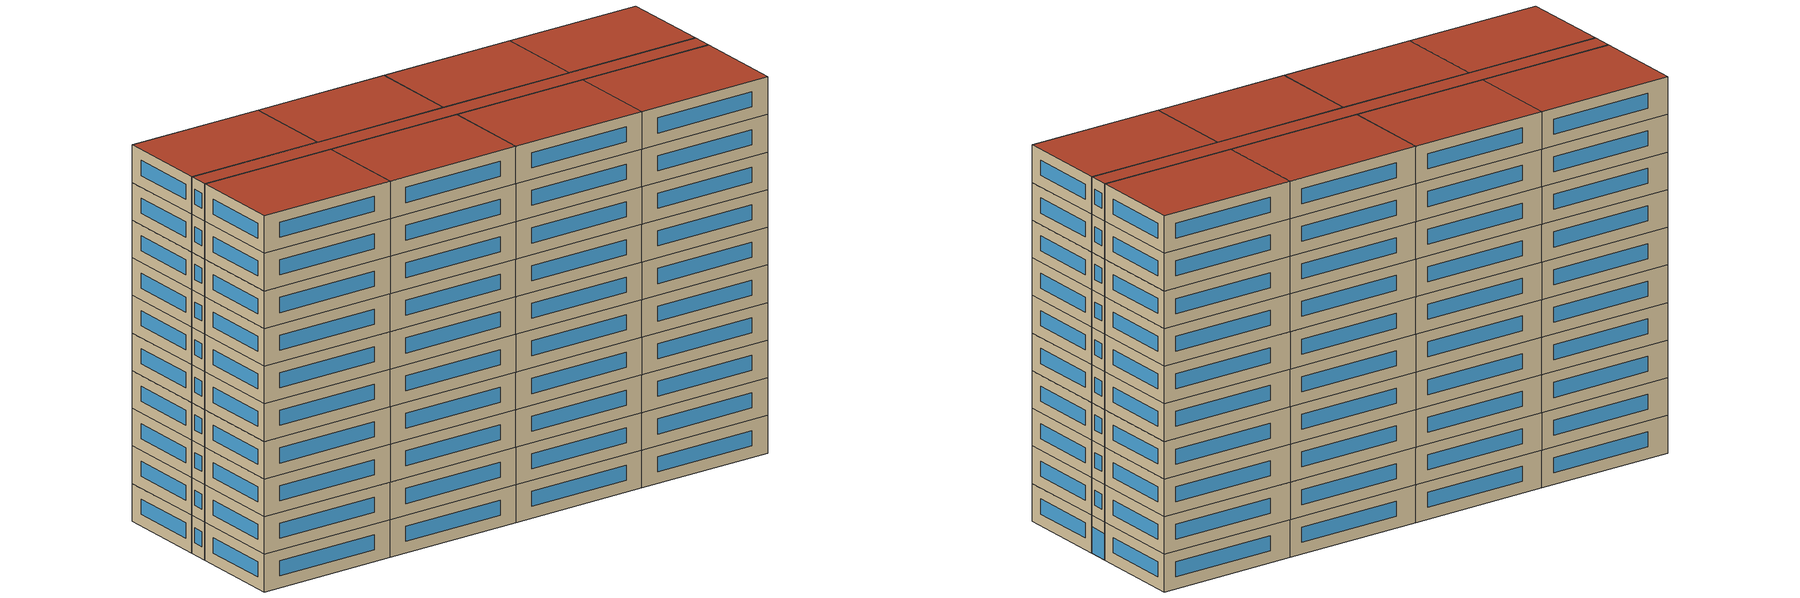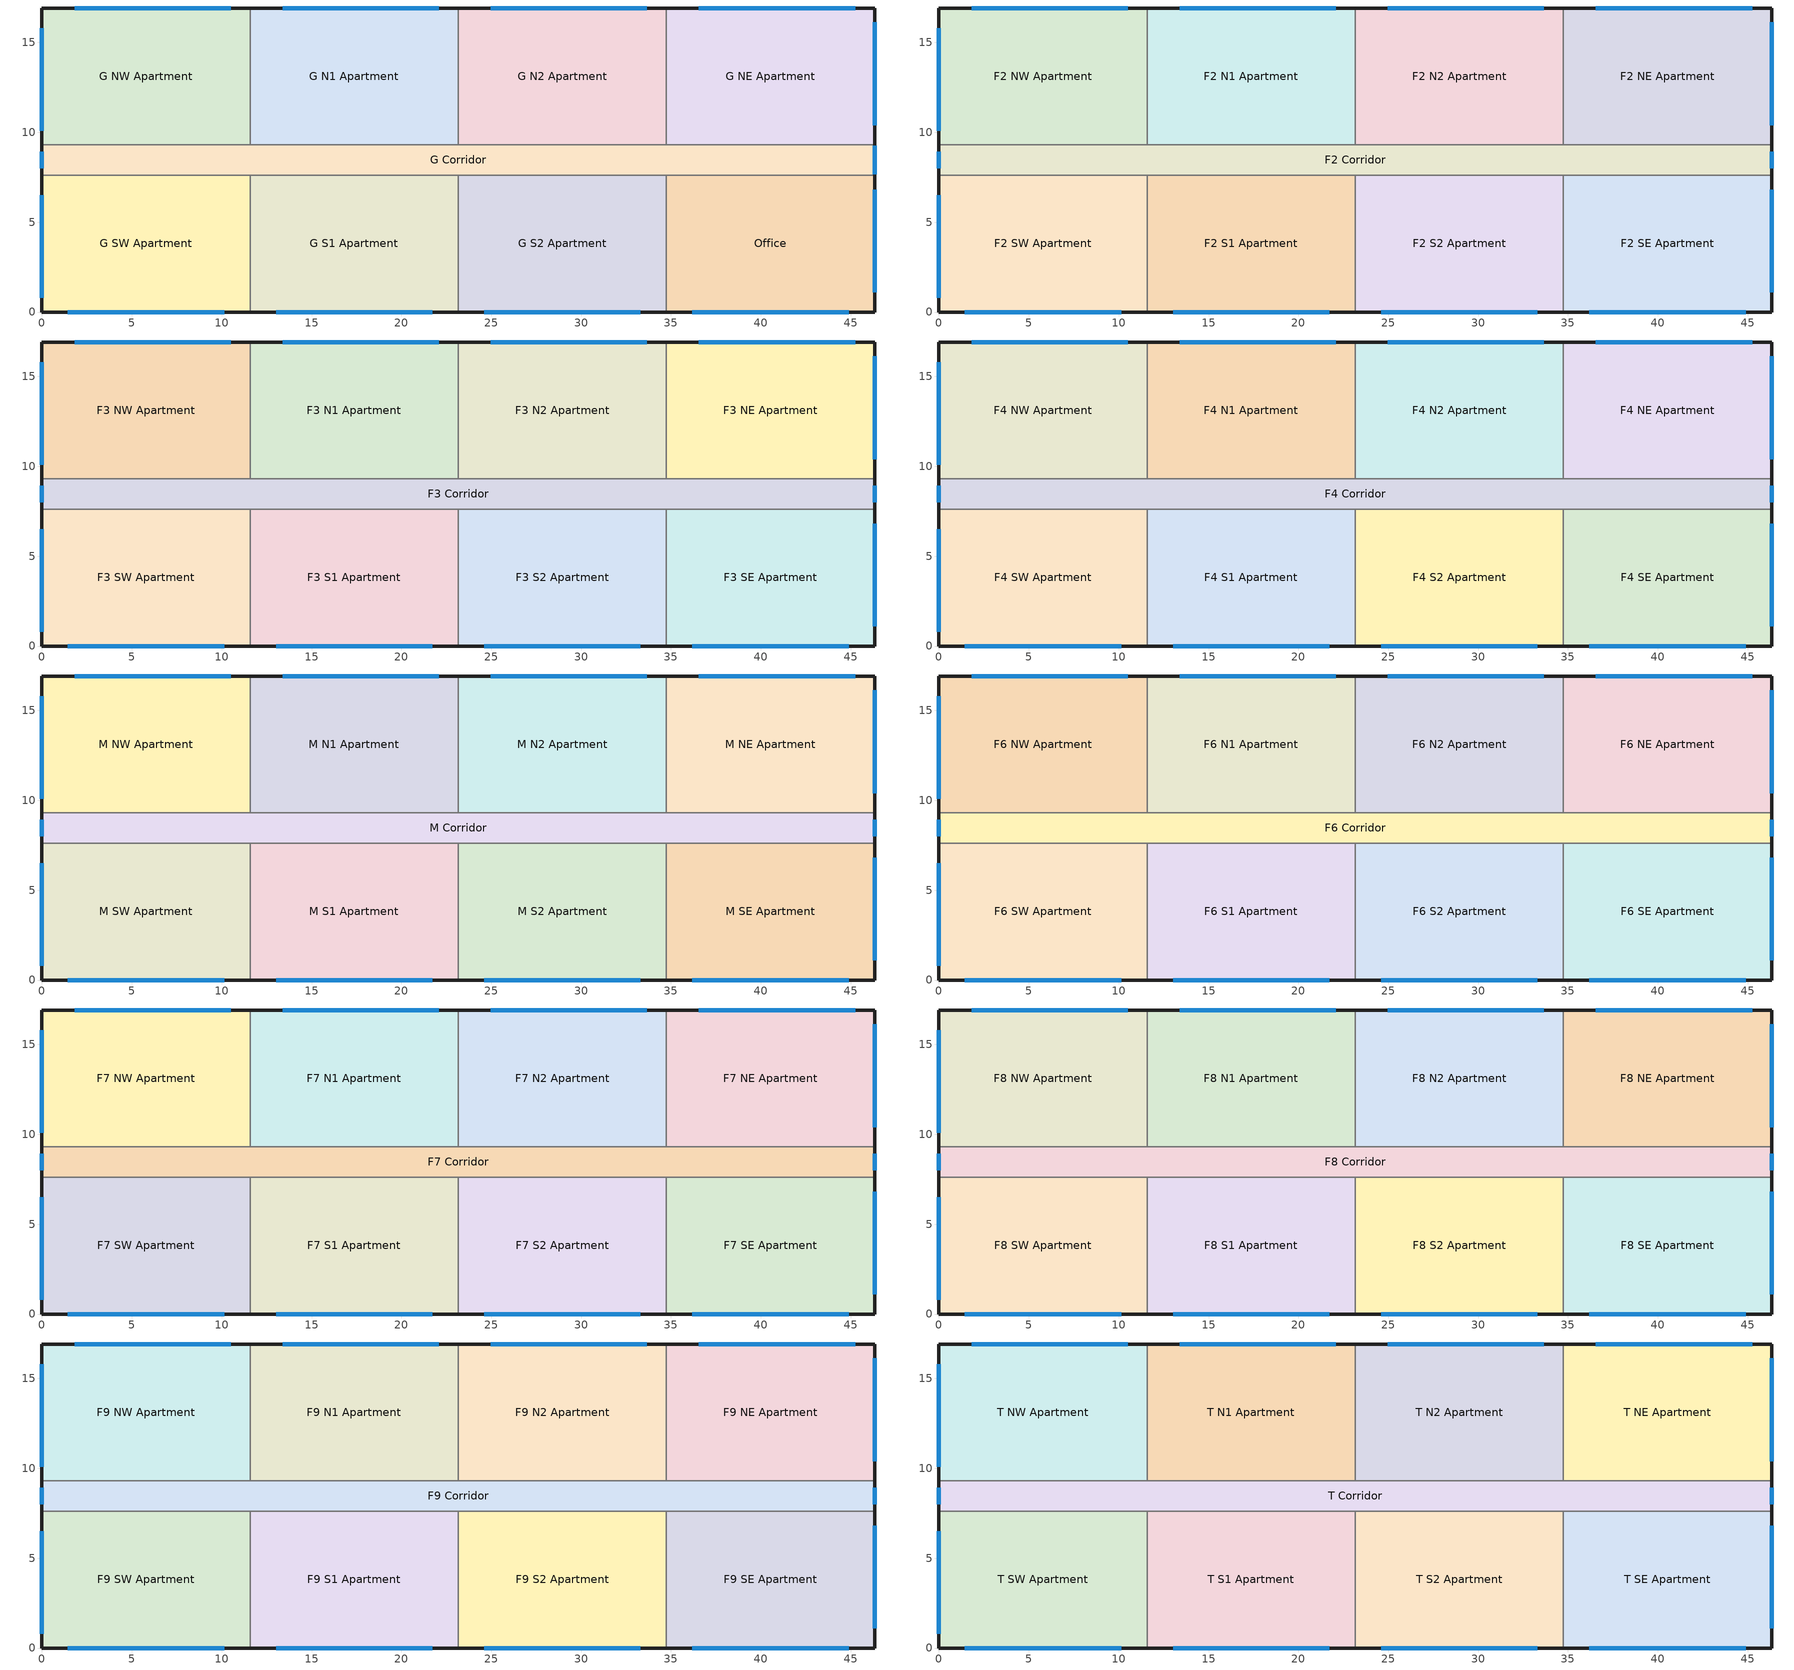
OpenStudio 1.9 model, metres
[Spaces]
G S1 Apartment
 floor ground: 23.16,7.62 23.16,0 11.58,0 11.58,7.62 z0
 wall outside: 11.58,0 23.16,0 z0:3.05
 wall to G S2 Apartment: 23.16,0 23.16,7.62 z0:3.05
 wall to G Corridor: 23.16,7.62 11.58,7.62 z0:3.05
 wall to G SW Apartment: 11.58,7.62 11.58,0 z0:3.05
 window: 13.03,0 21.72,0 z0.95:2.17
Office
 floor ground: 46.33,7.62 46.33,0 34.75,0 34.75,7.62 z0
 wall outside: 34.75,0 46.33,0 46.33,7.62 z0:3.05
 wall to G S2 Apartment: 34.75,7.62 34.75,0 z0:3.05
 wall to G Corridor: 46.33,7.62 34.75,7.62 z0:3.05
 window: 36.19,0 44.88,0 / 46.33,1.1 46.33,6.81 z0.95:2.17
G S2 Apartment
 floor ground: 34.75,7.62 34.75,0 23.16,0 23.16,7.62 z0
 wall outside: 23.16,0 34.75,0 z0:3.05
 wall to G Corridor: 34.75,7.62 23.16,7.62 z0:3.05
 window: 24.61,0 33.3,0 z0.95:2.17
G Corridor
 floor ground: 46.33,9.3 46.33,7.62 0,7.62 0,9.3 z0
 wall outside: 46.33,7.62 46.33,9.3 / 0,9.3 0,7.62 z0:3.05
 wall to G NW Apartment: 11.58,9.3 0,9.3 z0:3.05
 wall to G NE Apartment: 46.33,9.3 34.75,9.3 z0:3.05
 wall to G N1 Apartment: 23.16,9.3 11.58,9.3 z0:3.05
 wall to G SW Apartment: 0,7.62 11.58,7.62 z0:3.05
 wall to G N2 Apartment: 34.75,9.3 23.16,9.3 z0:3.05
 window: 46.33,7.67 46.33,9.25 z0:2.13; 0,8.91 0,8 z0.95:2.17
G NW Apartment
 floor ground: 11.58,16.92 11.58,9.3 0,9.3 0,16.92 z0
 wall outside: 11.58,16.92 0,16.92 0,9.3 z0:3.05
 wall to G N1 Apartment: 11.58,9.3 11.58,16.92 z0:3.05
 window: 0,15.8 0,10.08 / 10.5,16.92 1.81,16.92 z0.95:2.17
G N1 Apartment
 floor ground: 23.16,16.92 23.16,9.3 11.58,9.3 11.58,16.92 z0
 wall outside: 23.16,16.92 11.58,16.92 z0:3.05
 wall to G N2 Apartment: 23.16,9.3 23.16,16.92 z0:3.05
 window: 22.08,16.92 13.4,16.92 z0.95:2.17
G N2 Apartment
 floor ground: 34.75,16.92 34.75,9.3 23.16,9.3 23.16,16.92 z0
 wall outside: 34.75,16.92 23.16,16.92 z0:3.05
 wall to G NE Apartment: 34.75,9.3 34.75,16.92 z0:3.05
 window: 33.66,16.92 24.98,16.92 z0.95:2.17
G NE Apartment
 floor ground: 46.33,16.92 46.33,9.3 34.75,9.3 34.75,16.92 z0
 wall outside: 46.33,9.3 46.33,16.92 34.75,16.92 z0:3.05
 window: 46.33,10.4 46.33,16.11 / 45.25,16.92 36.56,16.92 z0.95:2.17
G SW Apartment
 floor ground: 11.58,7.62 11.58,0 0,0 0,7.62 z0
 wall outside: 0,7.62 0,0 11.58,0 z0:3.05
 window: 0,6.5 0,0.79 / 1.45,0 10.13,0 z0.95:2.17
F2 N1 Apartment
 floor to G N1 Apartment: 23.16,16.92 23.16,9.3 11.58,9.3 11.58,16.92 z3.05
 wall outside: 23.16,16.92 11.58,16.92 z3.05:6.1
 wall to F2 Corridor: 11.58,9.3 23.16,9.3 z3.05:6.1
 wall to F2 N2 Apartment: 23.16,9.3 23.16,16.92 z3.05:6.1
 wall to F2 NW Apartment: 11.58,16.92 11.58,9.3 z3.05:6.1
 window: 22.08,16.92 13.4,16.92 z4:5.22
F2 Corridor
 floor to G Corridor: 46.33,9.3 46.33,7.62 0,7.62 0,9.3 z3.05
 wall outside: 0,9.3 0,7.62 / 46.33,7.62 46.33,9.3 z3.05:6.1
 wall to F2 SE Apartment: 34.75,7.62 46.33,7.62 z3.05:6.1
 wall to F2 SW Apartment: 0,7.62 11.58,7.62 z3.05:6.1
 wall to F2 N2 Apartment: 34.75,9.3 23.16,9.3 z3.05:6.1
 wall to F2 S1 Apartment: 11.58,7.62 23.16,7.62 z3.05:6.1
 wall to F2 S2 Apartment: 23.16,7.62 34.75,7.62 z3.05:6.1
 wall to F2 NE Apartment: 46.33,9.3 34.75,9.3 z3.05:6.1
 wall to F2 NW Apartment: 11.58,9.3 0,9.3 z3.05:6.1
 window: 0,8.91 0,8 / 46.33,8 46.33,8.91 z4:5.22
F2 S1 Apartment
 floor to G S1 Apartment: 23.16,7.62 23.16,0 11.58,0 11.58,7.62 z3.05
 wall outside: 11.58,0 23.16,0 z3.05:6.1
 wall to F2 S2 Apartment: 23.16,0 23.16,7.62 z3.05:6.1
 wall to F2 SW Apartment: 11.58,7.62 11.58,0 z3.05:6.1
 window: 13.03,0 21.72,0 z4:5.22
F2 NE Apartment
 floor to G NE Apartment: 46.33,16.92 46.33,9.3 34.75,9.3 34.75,16.92 z3.05
 wall outside: 46.33,9.3 46.33,16.92 34.75,16.92 z3.05:6.1
 wall to F2 N2 Apartment: 34.75,16.92 34.75,9.3 z3.05:6.1
 window: 45.25,16.92 36.56,16.92 / 46.33,10.4 46.33,16.11 z4:5.22
F2 SW Apartment
 floor to G SW Apartment: 11.58,7.62 11.58,0 0,0 0,7.62 z3.05
 wall outside: 0,7.62 0,0 11.58,0 z3.05:6.1
 window: 1.45,0 10.13,0 / 0,6.5 0,0.79 z4:5.22
F2 NW Apartment
 floor to G NW Apartment: 11.58,16.92 11.58,9.3 0,9.3 0,16.92 z3.05
 wall outside: 11.58,16.92 0,16.92 0,9.3 z3.05:6.1
 window: 10.5,16.92 1.81,16.92 / 0,15.8 0,10.08 z4:5.22
F2 SE Apartment
 floor to Office: 46.33,7.62 46.33,0 34.75,0 34.75,7.62 z3.05
 wall outside: 34.75,0 46.33,0 46.33,7.62 z3.05:6.1
 wall to F2 S2 Apartment: 34.75,7.62 34.75,0 z3.05:6.1
 window: 46.33,1.1 46.33,6.81 / 36.19,0 44.88,0 z4:5.22
F2 N2 Apartment
 floor to G N2 Apartment: 34.75,16.92 34.75,9.3 23.16,9.3 23.16,16.92 z3.05
 wall outside: 34.75,16.92 23.16,16.92 z3.05:6.1
 window: 33.66,16.92 24.98,16.92 z4:5.22
F2 S2 Apartment
 floor to G S2 Apartment: 34.75,7.62 34.75,0 23.16,0 23.16,7.62 z3.05
 wall outside: 23.16,0 34.75,0 z3.05:6.1
 window: 24.61,0 33.3,0 z4:5.22
F3 NE Apartment
 floor to F2 NE Apartment: 46.33,16.92 46.33,9.3 34.75,9.3 34.75,16.92 z6.1
 wall outside: 46.33,9.3 46.33,16.92 34.75,16.92 z6.1:9.14
 wall to F3 N2 Apartment: 34.75,16.92 34.75,9.3 z6.1:9.14
 wall to F3 Corridor: 34.75,9.3 46.33,9.3 z6.1:9.14
 window: 46.33,10.4 46.33,16.11 / 45.25,16.92 36.56,16.92 z7.05:8.27
F3 SE Apartment
 floor to F2 SE Apartment: 46.33,7.62 46.33,0 34.75,0 34.75,7.62 z6.1
 wall outside: 34.75,0 46.33,0 46.33,7.62 z6.1:9.14
 wall to F3 Corridor: 46.33,7.62 34.75,7.62 z6.1:9.14
 wall to F3 S2 Apartment: 34.75,7.62 34.75,0 z6.1:9.14
 window: 36.19,0 44.88,0 / 46.33,1.1 46.33,6.81 z7.05:8.27
F3 N2 Apartment
 floor to F2 N2 Apartment: 34.75,16.92 34.75,9.3 23.16,9.3 23.16,16.92 z6.1
 wall outside: 34.75,16.92 23.16,16.92 z6.1:9.14
 wall to F3 Corridor: 23.16,9.3 34.75,9.3 z6.1:9.14
 wall to F3 N1 Apartment: 23.16,16.92 23.16,9.3 z6.1:9.14
 window: 33.66,16.92 24.98,16.92 z7.05:8.27
F3 NW Apartment
 floor to F2 NW Apartment: 11.58,16.92 11.58,9.3 0,9.3 0,16.92 z6.1
 wall outside: 11.58,16.92 0,16.92 0,9.3 z6.1:9.14
 wall to F3 N1 Apartment: 11.58,9.3 11.58,16.92 z6.1:9.14
 wall to F3 Corridor: 0,9.3 11.58,9.3 z6.1:9.14
 window: 0,15.8 0,10.08 / 10.5,16.92 1.81,16.92 z7.05:8.27
F3 Corridor
 floor to F2 Corridor: 46.33,9.3 46.33,7.62 0,7.62 0,9.3 z6.1
 wall outside: 0,9.3 0,7.62 / 46.33,7.62 46.33,9.3 z6.1:9.14
 wall to F3 S2 Apartment: 23.16,7.62 34.75,7.62 z6.1:9.14
 wall to F3 N1 Apartment: 23.16,9.3 11.58,9.3 z6.1:9.14
 wall to F3 S1 Apartment: 11.58,7.62 23.16,7.62 z6.1:9.14
 wall to F3 SW Apartment: 0,7.62 11.58,7.62 z6.1:9.14
 window: 0,8.91 0,8 / 46.33,8 46.33,8.91 z7.05:8.27
F3 SW Apartment
 floor to F2 SW Apartment: 11.58,7.62 11.58,0 0,0 0,7.62 z6.1
 wall outside: 0,7.62 0,0 11.58,0 z6.1:9.14
 wall to F3 S1 Apartment: 11.58,0 11.58,7.62 z6.1:9.14
 window: 0,6.5 0,0.79 / 1.45,0 10.13,0 z7.05:8.27
F3 N1 Apartment
 floor to F2 N1 Apartment: 23.16,16.92 23.16,9.3 11.58,9.3 11.58,16.92 z6.1
 wall outside: 23.16,16.92 11.58,16.92 z6.1:9.14
 window: 22.08,16.92 13.4,16.92 z7.05:8.27
F3 S2 Apartment
 floor to F2 S2 Apartment: 34.75,7.62 34.75,0 23.16,0 23.16,7.62 z6.1
 wall outside: 23.16,0 34.75,0 z6.1:9.14
 wall to F3 S1 Apartment: 23.16,7.62 23.16,0 z6.1:9.14
 window: 24.61,0 33.3,0 z7.05:8.27
F3 S1 Apartment
 floor to F2 S1 Apartment: 23.16,7.62 23.16,0 11.58,0 11.58,7.62 z6.1
 wall outside: 11.58,0 23.16,0 z6.1:9.14
 window: 13.03,0 21.72,0 z7.05:8.27
F4 NE Apartment
 floor to F3 NE Apartment: 46.33,16.92 46.33,9.3 34.75,9.3 34.75,16.92 z9.14
 wall outside: 46.33,9.3 46.33,16.92 34.75,16.92 z9.14:12.19
 wall to F4 Corridor: 34.75,9.3 46.33,9.3 z9.14:12.19
 wall to F4 N2 Apartment: 34.75,16.92 34.75,9.3 z9.14:12.19
 window: 45.25,16.92 36.56,16.92 / 46.33,10.4 46.33,16.11 z10.1:11.32
F4 S2 Apartment
 floor to F3 S2 Apartment: 34.75,7.62 34.75,0 23.16,0 23.16,7.62 z9.14
 wall outside: 23.16,0 34.75,0 z9.14:12.19
 wall to F4 S1 Apartment: 23.16,7.62 23.16,0 z9.14:12.19
 wall to F4 Corridor: 34.75,7.62 23.16,7.62 z9.14:12.19
 wall to F4 SE Apartment: 34.75,0 34.75,7.62 z9.14:12.19
 window: 24.61,0 33.3,0 z10.1:11.32
F4 N2 Apartment
 floor to F3 N2 Apartment: 34.75,16.92 34.75,9.3 23.16,9.3 23.16,16.92 z9.14
 wall outside: 34.75,16.92 23.16,16.92 z9.14:12.19
 wall to F4 Corridor: 23.16,9.3 34.75,9.3 z9.14:12.19
 wall to F4 N1 Apartment: 23.16,16.92 23.16,9.3 z9.14:12.19
 window: 33.66,16.92 24.98,16.92 z10.1:11.32
F4 NW Apartment
 floor to F3 NW Apartment: 11.58,16.92 11.58,9.3 0,9.3 0,16.92 z9.14
 wall outside: 11.58,16.92 0,16.92 0,9.3 z9.14:12.19
 wall to F4 N1 Apartment: 11.58,9.3 11.58,16.92 z9.14:12.19
 wall to F4 Corridor: 0,9.3 11.58,9.3 z9.14:12.19
 window: 0,15.8 0,10.08 / 10.5,16.92 1.81,16.92 z10.1:11.32
F4 N1 Apartment
 floor to F3 N1 Apartment: 23.16,16.92 23.16,9.3 11.58,9.3 11.58,16.92 z9.14
 wall outside: 23.16,16.92 11.58,16.92 z9.14:12.19
 wall to F4 Corridor: 11.58,9.3 23.16,9.3 z9.14:12.19
 window: 22.08,16.92 13.4,16.92 z10.1:11.32
F4 Corridor
 floor to F3 Corridor: 46.33,9.3 46.33,7.62 0,7.62 0,9.3 z9.14
 wall outside: 0,9.3 0,7.62 / 46.33,7.62 46.33,9.3 z9.14:12.19
 wall to F4 SW Apartment: 0,7.62 11.58,7.62 z9.14:12.19
 wall to F4 S1 Apartment: 11.58,7.62 23.16,7.62 z9.14:12.19
 wall to F4 SE Apartment: 34.75,7.62 46.33,7.62 z9.14:12.19
 window: 0,8.91 0,8 / 46.33,8 46.33,8.91 z10.1:11.32
F4 SW Apartment
 floor to F3 SW Apartment: 11.58,7.62 11.58,0 0,0 0,7.62 z9.14
 wall outside: 0,7.62 0,0 11.58,0 z9.14:12.19
 wall to F4 S1 Apartment: 11.58,0 11.58,7.62 z9.14:12.19
 window: 1.45,0 10.13,0 / 0,6.5 0,0.79 z10.1:11.32
F4 SE Apartment
 floor to F3 SE Apartment: 46.33,7.62 46.33,0 34.75,0 34.75,7.62 z9.14
 wall outside: 34.75,0 46.33,0 46.33,7.62 z9.14:12.19
 window: 36.19,0 44.88,0 / 46.33,1.1 46.33,6.81 z10.1:11.32
F4 S1 Apartment
 floor to F3 S1 Apartment: 23.16,7.62 23.16,0 11.58,0 11.58,7.62 z9.14
 wall outside: 11.58,0 23.16,0 z9.14:12.19
 window: 13.03,0 21.72,0 z10.1:11.32
M S1 Apartment
 floor to F4 S1 Apartment: 23.16,7.62 23.16,0 11.58,0 11.58,7.62 z12.19
 wall outside: 11.58,0 23.16,0 z12.19:15.24
 wall to M Corridor: 23.16,7.62 11.58,7.62 z12.19:15.24
 wall to M S2 Apartment: 23.16,0 23.16,7.62 z12.19:15.24
 wall to M SW Apartment: 11.58,7.62 11.58,0 z12.19:15.24
 window: 13.03,0 21.72,0 z13.15:14.36
M Corridor
 floor to F4 Corridor: 46.33,9.3 46.33,7.62 0,7.62 0,9.3 z12.19
 wall outside: 46.33,7.62 46.33,9.3 / 0,9.3 0,7.62 z12.19:15.24
 wall to M SE Apartment: 34.75,7.62 46.33,7.62 z12.19:15.24
 wall to M NW Apartment: 11.58,9.3 0,9.3 z12.19:15.24
 wall to M SW Apartment: 0,7.62 11.58,7.62 z12.19:15.24
 wall to M N2 Apartment: 34.75,9.3 23.16,9.3 z12.19:15.24
 wall to M N1 Apartment: 23.16,9.3 11.58,9.3 z12.19:15.24
 wall to M NE Apartment: 46.33,9.3 34.75,9.3 z12.19:15.24
 wall to M S2 Apartment: 23.16,7.62 34.75,7.62 z12.19:15.24
 window: 46.33,8 46.33,8.91 / 0,8.91 0,8 z13.15:14.36
M NW Apartment
 floor to F4 NW Apartment: 11.58,16.92 11.58,9.3 0,9.3 0,16.92 z12.19
 wall outside: 11.58,16.92 0,16.92 0,9.3 z12.19:15.24
 wall to M N1 Apartment: 11.58,9.3 11.58,16.92 z12.19:15.24
 window: 0,15.8 0,10.08 / 10.5,16.92 1.81,16.92 z13.15:14.36
M N2 Apartment
 floor to F4 N2 Apartment: 34.75,16.92 34.75,9.3 23.16,9.3 23.16,16.92 z12.19
 wall outside: 34.75,16.92 23.16,16.92 z12.19:15.24
 wall to M NE Apartment: 34.75,9.3 34.75,16.92 z12.19:15.24
 wall to M N1 Apartment: 23.16,16.92 23.16,9.3 z12.19:15.24
 window: 33.66,16.92 24.98,16.92 z13.15:14.36
M SW Apartment
 floor to F4 SW Apartment: 11.58,7.62 11.58,0 0,0 0,7.62 z12.19
 wall outside: 0,7.62 0,0 11.58,0 z12.19:15.24
 window: 1.45,0 10.13,0 / 0,6.5 0,0.79 z13.15:14.36
M SE Apartment
 floor to F4 SE Apartment: 46.33,7.62 46.33,0 34.75,0 34.75,7.62 z12.19
 wall outside: 34.75,0 46.33,0 46.33,7.62 z12.19:15.24
 wall to M S2 Apartment: 34.75,7.62 34.75,0 z12.19:15.24
 window: 36.19,0 44.88,0 / 46.33,1.1 46.33,6.81 z13.15:14.36
M N1 Apartment
 floor to F4 N1 Apartment: 23.16,16.92 23.16,9.3 11.58,9.3 11.58,16.92 z12.19
 wall outside: 23.16,16.92 11.58,16.92 z12.19:15.24
 window: 22.08,16.92 13.4,16.92 z13.15:14.36
M NE Apartment
 floor to F4 NE Apartment: 46.33,16.92 46.33,9.3 34.75,9.3 34.75,16.92 z12.19
 wall outside: 46.33,9.3 46.33,16.92 34.75,16.92 z12.19:15.24
 window: 45.25,16.92 36.56,16.92 / 46.33,10.4 46.33,16.11 z13.15:14.36
M S2 Apartment
 floor to F4 S2 Apartment: 34.75,7.62 34.75,0 23.16,0 23.16,7.62 z12.19
 wall outside: 23.16,0 34.75,0 z12.19:15.24
 window: 24.61,0 33.3,0 z13.15:14.36
F6 S2 Apartment
 floor to M S2 Apartment: 34.75,7.62 34.75,0 23.16,0 23.16,7.62 z15.24
 wall outside: 23.16,0 34.75,0 z15.24:18.29
 wall to F6 Corridor: 34.75,7.62 23.16,7.62 z15.24:18.29
 wall to F6 S1 Apartment: 23.16,7.62 23.16,0 z15.24:18.29
 wall to F6 SE Apartment: 34.75,0 34.75,7.62 z15.24:18.29
 window: 24.61,0 33.3,0 z16.19:17.41
F6 NE Apartment
 floor to M NE Apartment: 46.33,16.92 46.33,9.3 34.75,9.3 34.75,16.92 z15.24
 wall outside: 46.33,9.3 46.33,16.92 34.75,16.92 z15.24:18.29
 wall to F6 N2 Apartment: 34.75,16.92 34.75,9.3 z15.24:18.29
 wall to F6 Corridor: 34.75,9.3 46.33,9.3 z15.24:18.29
 window: 46.33,10.4 46.33,16.11 / 45.25,16.92 36.56,16.92 z16.19:17.41
F6 S1 Apartment
 floor to M S1 Apartment: 23.16,7.62 23.16,0 11.58,0 11.58,7.62 z15.24
 wall outside: 11.58,0 23.16,0 z15.24:18.29
 wall to F6 SW Apartment: 11.58,7.62 11.58,0 z15.24:18.29
 wall to F6 Corridor: 23.16,7.62 11.58,7.62 z15.24:18.29
 window: 13.03,0 21.72,0 z16.19:17.41
F6 Corridor
 floor to M Corridor: 46.33,9.3 46.33,7.62 0,7.62 0,9.3 z15.24
 wall outside: 46.33,7.62 46.33,9.3 / 0,9.3 0,7.62 z15.24:18.29
 wall to F6 N1 Apartment: 23.16,9.3 11.58,9.3 z15.24:18.29
 wall to F6 SE Apartment: 34.75,7.62 46.33,7.62 z15.24:18.29
 wall to F6 SW Apartment: 0,7.62 11.58,7.62 z15.24:18.29
 wall to F6 N2 Apartment: 34.75,9.3 23.16,9.3 z15.24:18.29
 wall to F6 NW Apartment: 11.58,9.3 0,9.3 z15.24:18.29
 window: 46.33,8 46.33,8.91 / 0,8.91 0,8 z16.19:17.41
F6 SE Apartment
 floor to M SE Apartment: 46.33,7.62 46.33,0 34.75,0 34.75,7.62 z15.24
 wall outside: 34.75,0 46.33,0 46.33,7.62 z15.24:18.29
 window: 46.33,1.1 46.33,6.81 / 36.19,0 44.88,0 z16.19:17.41
F6 N1 Apartment
 floor to M N1 Apartment: 23.16,16.92 23.16,9.3 11.58,9.3 11.58,16.92 z15.24
 wall outside: 23.16,16.92 11.58,16.92 z15.24:18.29
 wall to F6 N2 Apartment: 23.16,9.3 23.16,16.92 z15.24:18.29
 wall to F6 NW Apartment: 11.58,16.92 11.58,9.3 z15.24:18.29
 window: 22.08,16.92 13.4,16.92 z16.19:17.41
F6 NW Apartment
 floor to M NW Apartment: 11.58,16.92 11.58,9.3 0,9.3 0,16.92 z15.24
 wall outside: 11.58,16.92 0,16.92 0,9.3 z15.24:18.29
 window: 0,15.8 0,10.08 / 10.5,16.92 1.81,16.92 z16.19:17.41
F6 N2 Apartment
 floor to M N2 Apartment: 34.75,16.92 34.75,9.3 23.16,9.3 23.16,16.92 z15.24
 wall outside: 34.75,16.92 23.16,16.92 z15.24:18.29
 window: 33.66,16.92 24.98,16.92 z16.19:17.41
F6 SW Apartment
 floor to M SW Apartment: 11.58,7.62 11.58,0 0,0 0,7.62 z15.24
 wall outside: 0,7.62 0,0 11.58,0 z15.24:18.29
 window: 1.45,0 10.13,0 / 0,6.5 0,0.79 z16.19:17.41
F7 SE Apartment
 floor to F6 SE Apartment: 46.33,7.62 46.33,0 34.75,0 34.75,7.62 z18.29
 wall outside: 34.75,0 46.33,0 46.33,7.62 z18.29:21.33
 wall to F7 S2 Apartment: 34.75,7.62 34.75,0 z18.29:21.33
 wall to F7 Corridor: 46.33,7.62 34.75,7.62 z18.29:21.33
 window: 46.33,1.1 46.33,6.81 / 36.19,0 44.88,0 z19.24:20.46
F7 N2 Apartment
 floor to F6 N2 Apartment: 34.75,16.92 34.75,9.3 23.16,9.3 23.16,16.92 z18.29
 wall outside: 34.75,16.92 23.16,16.92 z18.29:21.33
 wall to F7 Corridor: 23.16,9.3 34.75,9.3 z18.29:21.33
 wall to F7 NE Apartment: 34.75,9.3 34.75,16.92 z18.29:21.33
 wall to F7 N1 Apartment: 23.16,16.92 23.16,9.3 z18.29:21.33
 window: 33.66,16.92 24.98,16.92 z19.24:20.46
F7 NE Apartment
 floor to F6 NE Apartment: 46.33,16.92 46.33,9.3 34.75,9.3 34.75,16.92 z18.29
 wall outside: 46.33,9.3 46.33,16.92 34.75,16.92 z18.29:21.33
 wall to F7 Corridor: 34.75,9.3 46.33,9.3 z18.29:21.33
 window: 45.25,16.92 36.56,16.92 / 46.33,10.4 46.33,16.11 z19.24:20.46
F7 S2 Apartment
 floor to F6 S2 Apartment: 34.75,7.62 34.75,0 23.16,0 23.16,7.62 z18.29
 wall outside: 23.16,0 34.75,0 z18.29:21.33
 wall to F7 Corridor: 34.75,7.62 23.16,7.62 z18.29:21.33
 wall to F7 S1 Apartment: 23.16,7.62 23.16,0 z18.29:21.33
 window: 24.61,0 33.3,0 z19.24:20.46
F7 NW Apartment
 floor to F6 NW Apartment: 11.58,16.92 11.58,9.3 0,9.3 0,16.92 z18.29
 wall outside: 11.58,16.92 0,16.92 0,9.3 z18.29:21.33
 wall to F7 Corridor: 0,9.3 11.58,9.3 z18.29:21.33
 wall to F7 N1 Apartment: 11.58,9.3 11.58,16.92 z18.29:21.33
 window: 0,15.8 0,10.08 / 10.5,16.92 1.81,16.92 z19.24:20.46
F7 N1 Apartment
 floor to F6 N1 Apartment: 23.16,16.92 23.16,9.3 11.58,9.3 11.58,16.92 z18.29
 wall outside: 23.16,16.92 11.58,16.92 z18.29:21.33
 wall to F7 Corridor: 11.58,9.3 23.16,9.3 z18.29:21.33
 window: 22.08,16.92 13.4,16.92 z19.24:20.46
F7 S1 Apartment
 floor to F6 S1 Apartment: 23.16,7.62 23.16,0 11.58,0 11.58,7.62 z18.29
 wall outside: 11.58,0 23.16,0 z18.29:21.33
 wall to F7 Corridor: 23.16,7.62 11.58,7.62 z18.29:21.33
 wall to F7 SW Apartment: 11.58,7.62 11.58,0 z18.29:21.33
 window: 13.03,0 21.72,0 z19.24:20.46
F7 Corridor
 floor to F6 Corridor: 46.33,9.3 46.33,7.62 0,7.62 0,9.3 z18.29
 wall outside: 0,9.3 0,7.62 / 46.33,7.62 46.33,9.3 z18.29:21.33
 wall to F7 SW Apartment: 0,7.62 11.58,7.62 z18.29:21.33
 window: 0,8.91 0,8 / 46.33,8 46.33,8.91 z19.24:20.46
F7 SW Apartment
 floor to F6 SW Apartment: 11.58,7.62 11.58,0 0,0 0,7.62 z18.29
 wall outside: 0,7.62 0,0 11.58,0 z18.29:21.33
 window: 1.45,0 10.13,0 / 0,6.5 0,0.79 z19.24:20.46
F8 SW Apartment
 floor to F7 SW Apartment: 11.58,7.62 11.58,0 0,0 0,7.62 z21.33
 wall outside: 0,7.62 0,0 11.58,0 z21.33:24.38
 wall to F8 Corridor: 11.58,7.62 0,7.62 z21.33:24.38
 wall to F8 S1 Apartment: 11.58,0 11.58,7.62 z21.33:24.38
 window: 1.45,0 10.13,0 / 0,6.5 0,0.79 z22.29:23.51
F8 N1 Apartment
 floor to F7 N1 Apartment: 23.16,16.92 23.16,9.3 11.58,9.3 11.58,16.92 z21.33
 wall outside: 23.16,16.92 11.58,16.92 z21.33:24.38
 wall to F8 NW Apartment: 11.58,16.92 11.58,9.3 z21.33:24.38
 wall to F8 Corridor: 11.58,9.3 23.16,9.3 z21.33:24.38
 wall to F8 N2 Apartment: 23.16,9.3 23.16,16.92 z21.33:24.38
 window: 22.08,16.92 13.4,16.92 z22.29:23.51
F8 N2 Apartment
 floor to F7 N2 Apartment: 34.75,16.92 34.75,9.3 23.16,9.3 23.16,16.92 z21.33
 wall outside: 34.75,16.92 23.16,16.92 z21.33:24.38
 wall to F8 Corridor: 23.16,9.3 34.75,9.3 z21.33:24.38
 wall to F8 NE Apartment: 34.75,9.3 34.75,16.92 z21.33:24.38
 window: 33.66,16.92 24.98,16.92 z22.29:23.51
F8 Corridor
 floor to F7 Corridor: 46.33,9.3 46.33,7.62 0,7.62 0,9.3 z21.33
 wall outside: 46.33,7.62 46.33,9.3 / 0,9.3 0,7.62 z21.33:24.38
 wall to F8 S1 Apartment: 11.58,7.62 23.16,7.62 z21.33:24.38
 wall to F8 SE Apartment: 34.75,7.62 46.33,7.62 z21.33:24.38
 wall to F8 NE Apartment: 46.33,9.3 34.75,9.3 z21.33:24.38
 wall to F8 NW Apartment: 11.58,9.3 0,9.3 z21.33:24.38
 wall to F8 S2 Apartment: 23.16,7.62 34.75,7.62 z21.33:24.38
 window: 46.33,8 46.33,8.91 / 0,8.91 0,8 z22.29:23.51
F8 S1 Apartment
 floor to F7 S1 Apartment: 23.16,7.62 23.16,0 11.58,0 11.58,7.62 z21.33
 wall outside: 11.58,0 23.16,0 z21.33:24.38
 wall to F8 S2 Apartment: 23.16,0 23.16,7.62 z21.33:24.38
 window: 13.03,0 21.72,0 z22.29:23.51
F8 S2 Apartment
 floor to F7 S2 Apartment: 34.75,7.62 34.75,0 23.16,0 23.16,7.62 z21.33
 wall outside: 23.16,0 34.75,0 z21.33:24.38
 wall to F8 SE Apartment: 34.75,0 34.75,7.62 z21.33:24.38
 window: 24.61,0 33.3,0 z22.29:23.51
F8 SE Apartment
 floor to F7 SE Apartment: 46.33,7.62 46.33,0 34.75,0 34.75,7.62 z21.33
 wall outside: 34.75,0 46.33,0 46.33,7.62 z21.33:24.38
 window: 46.33,1.1 46.33,6.81 / 36.19,0 44.88,0 z22.29:23.51
F8 NW Apartment
 floor to F7 NW Apartment: 11.58,16.92 11.58,9.3 0,9.3 0,16.92 z21.33
 wall outside: 11.58,16.92 0,16.92 0,9.3 z21.33:24.38
 window: 0,15.8 0,10.08 / 10.5,16.92 1.81,16.92 z22.29:23.51
F8 NE Apartment
 floor to F7 NE Apartment: 46.33,16.92 46.33,9.3 34.75,9.3 34.75,16.92 z21.33
 wall outside: 46.33,9.3 46.33,16.92 34.75,16.92 z21.33:24.38
 window: 45.25,16.92 36.56,16.92 / 46.33,10.4 46.33,16.11 z22.29:23.51
F9 SE Apartment
 floor to F8 SE Apartment: 46.33,7.62 46.33,0 34.75,0 34.75,7.62 z24.38
 wall outside: 34.75,0 46.33,0 46.33,7.62 z24.38:27.43
 wall to F9 S2 Apartment: 34.75,7.62 34.75,0 z24.38:27.43
 wall to F9 Corridor: 46.33,7.62 34.75,7.62 z24.38:27.43
 window: 36.19,0 44.88,0 / 46.33,1.1 46.33,6.81 z25.34:26.56
F9 N2 Apartment
 floor to F8 N2 Apartment: 34.75,16.92 34.75,9.3 23.16,9.3 23.16,16.92 z24.38
 wall outside: 34.75,16.92 23.16,16.92 z24.38:27.43
 wall to F9 NE Apartment: 34.75,9.3 34.75,16.92 z24.38:27.43
 wall to F9 Corridor: 23.16,9.3 34.75,9.3 z24.38:27.43
 wall to F9 N1 Apartment: 23.16,16.92 23.16,9.3 z24.38:27.43
 window: 33.66,16.92 24.98,16.92 z25.34:26.56
F9 SW Apartment
 floor to F8 SW Apartment: 11.58,7.62 11.58,0 0,0 0,7.62 z24.38
 wall outside: 0,7.62 0,0 11.58,0 z24.38:27.43
 wall to F9 Corridor: 11.58,7.62 0,7.62 z24.38:27.43
 wall to F9 S1 Apartment: 11.58,0 11.58,7.62 z24.38:27.43
 window: 1.45,0 10.13,0 / 0,6.5 0,0.79 z25.34:26.56
F9 Corridor
 floor to F8 Corridor: 46.33,9.3 46.33,7.62 0,7.62 0,9.3 z24.38
 wall outside: 0,9.3 0,7.62 / 46.33,7.62 46.33,9.3 z24.38:27.43
 wall to F9 NE Apartment: 46.33,9.3 34.75,9.3 z24.38:27.43
 wall to F9 NW Apartment: 11.58,9.3 0,9.3 z24.38:27.43
 wall to F9 S1 Apartment: 11.58,7.62 23.16,7.62 z24.38:27.43
 wall to F9 N1 Apartment: 23.16,9.3 11.58,9.3 z24.38:27.43
 wall to F9 S2 Apartment: 23.16,7.62 34.75,7.62 z24.38:27.43
 window: 0,8.91 0,8 / 46.33,8 46.33,8.91 z25.34:26.56
F9 NE Apartment
 floor to F8 NE Apartment: 46.33,16.92 46.33,9.3 34.75,9.3 34.75,16.92 z24.38
 wall outside: 46.33,9.3 46.33,16.92 34.75,16.92 z24.38:27.43
 window: 46.33,10.4 46.33,16.11 / 45.25,16.92 36.56,16.92 z25.34:26.56
F9 S1 Apartment
 floor to F8 S1 Apartment: 23.16,7.62 23.16,0 11.58,0 11.58,7.62 z24.38
 wall outside: 11.58,0 23.16,0 z24.38:27.43
 wall to F9 S2 Apartment: 23.16,0 23.16,7.62 z24.38:27.43
 window: 13.03,0 21.72,0 z25.34:26.56
F9 S2 Apartment
 floor to F8 S2 Apartment: 34.75,7.62 34.75,0 23.16,0 23.16,7.62 z24.38
 wall outside: 23.16,0 34.75,0 z24.38:27.43
 window: 24.61,0 33.3,0 z25.34:26.56
F9 NW Apartment
 floor to F8 NW Apartment: 11.58,16.92 11.58,9.3 0,9.3 0,16.92 z24.38
 wall outside: 11.58,16.92 0,16.92 0,9.3 z24.38:27.43
 wall to F9 N1 Apartment: 11.58,9.3 11.58,16.92 z24.38:27.43
 window: 0,15.8 0,10.08 / 10.5,16.92 1.81,16.92 z25.34:26.56
F9 N1 Apartment
 floor to F8 N1 Apartment: 23.16,16.92 23.16,9.3 11.58,9.3 11.58,16.92 z24.38
 wall outside: 23.16,16.92 11.58,16.92 z24.38:27.43
 window: 22.08,16.92 13.4,16.92 z25.34:26.56
T N1 Apartment
 floor to F9 N1 Apartment: 23.16,16.92 23.16,9.3 11.58,9.3 11.58,16.92 z27.43
 wall outside: 23.16,16.92 11.58,16.92 z27.43:30.48
 wall to T NW Apartment: 11.58,16.92 11.58,9.3 z27.43:30.48
 wall to T Corridor: 11.58,9.3 23.16,9.3 z27.43:30.48
 wall to T N2 Apartment: 23.16,9.3 23.16,16.92 z27.43:30.48
 window: 22.08,16.92 13.4,16.92 z28.38:29.6
 roof outside: 23.16,9.3 23.16,16.92 11.58,16.92 11.58,9.3 z30.48
T N2 Apartment
 floor to F9 N2 Apartment: 34.75,16.92 34.75,9.3 23.16,9.3 23.16,16.92 z27.43
 wall outside: 34.75,16.92 23.16,16.92 z27.43:30.48
 wall to T NE Apartment: 34.75,9.3 34.75,16.92 z27.43:30.48
 wall to T Corridor: 23.16,9.3 34.75,9.3 z27.43:30.48
 window: 33.66,16.92 24.98,16.92 z28.38:29.6
 roof outside: 34.75,9.3 34.75,16.92 23.16,16.92 23.16,9.3 z30.48
T S2 Apartment
 floor to F9 S2 Apartment: 34.75,7.62 34.75,0 23.16,0 23.16,7.62 z27.43
 wall outside: 23.16,0 34.75,0 z27.43:30.48
 wall to T Corridor: 34.75,7.62 23.16,7.62 z27.43:30.48
 wall to T S1 Apartment: 23.16,7.62 23.16,0 z27.43:30.48
 wall to T SE Apartment: 34.75,0 34.75,7.62 z27.43:30.48
 window: 24.61,0 33.3,0 z28.38:29.6
 roof outside: 34.75,0 34.75,7.62 23.16,7.62 23.16,0 z30.48
T SW Apartment
 floor to F9 SW Apartment: 11.58,7.62 11.58,0 0,0 0,7.62 z27.43
 wall outside: 0,7.62 0,0 11.58,0 z27.43:30.48
 wall to T Corridor: 11.58,7.62 0,7.62 z27.43:30.48
 wall to T S1 Apartment: 11.58,0 11.58,7.62 z27.43:30.48
 window: 1.45,0 10.13,0 / 0,6.5 0,0.79 z28.38:29.6
 roof outside: 11.58,0 11.58,7.62 0,7.62 0,0 z30.48
T SE Apartment
 floor to F9 SE Apartment: 46.33,7.62 46.33,0 34.75,0 34.75,7.62 z27.43
 wall outside: 34.75,0 46.33,0 46.33,7.62 z27.43:30.48
 wall to T Corridor: 46.33,7.62 34.75,7.62 z27.43:30.48
 window: 36.19,0 44.88,0 / 46.33,1.1 46.33,6.81 z28.38:29.6
 roof outside: 46.33,0 46.33,7.62 34.75,7.62 34.75,0 z30.48
T S1 Apartment
 floor to F9 S1 Apartment: 23.16,7.62 23.16,0 11.58,0 11.58,7.62 z27.43
 wall outside: 11.58,0 23.16,0 z27.43:30.48
 wall to T Corridor: 23.16,7.62 11.58,7.62 z27.43:30.48
 window: 13.03,0 21.72,0 z28.38:29.6
 roof outside: 23.16,0 23.16,7.62 11.58,7.62 11.58,0 z30.48
T Corridor
 floor to F9 Corridor: 46.33,9.3 46.33,7.62 0,7.62 0,9.3 z27.43
 wall outside: 0,9.3 0,7.62 / 46.33,7.62 46.33,9.3 z27.43:30.48
 wall to T NE Apartment: 46.33,9.3 34.75,9.3 z27.43:30.48
 wall to T NW Apartment: 11.58,9.3 0,9.3 z27.43:30.48
 window: 46.33,8 46.33,8.91 / 0,8.91 0,8 z28.38:29.6
 roof outside: 46.33,7.62 46.33,9.3 0,9.3 0,7.62 z30.48
T NE Apartment
 floor to F9 NE Apartment: 46.33,16.92 46.33,9.3 34.75,9.3 34.75,16.92 z27.43
 wall outside: 46.33,9.3 46.33,16.92 34.75,16.92 z27.43:30.48
 window: 46.33,10.4 46.33,16.11 / 45.25,16.92 36.56,16.92 z28.38:29.6
 roof outside: 46.33,9.3 46.33,16.92 34.75,16.92 34.75,9.3 z30.48
T NW Apartment
 floor to F9 NW Apartment: 11.58,16.92 11.58,9.3 0,9.3 0,16.92 z27.43
 wall outside: 11.58,16.92 0,16.92 0,9.3 z27.43:30.48
 window: 0,15.8 0,10.08 / 10.5,16.92 1.81,16.92 z28.38:29.6
 roof outside: 11.58,9.3 11.58,16.92 0,16.92 0,9.3 z30.48
[Site]
Albuquerque Intl Arpt  Isis_NM_USA Design_Conditions: Latitude {deg}=35.04; Longitude {deg}=-106.62; Time Zone {hr}=-7; Elevation {m}=1619; Terrain=City
[Building]
High-Rise Apartment: North Axis {deg}=0
[Space] Part of Total Floor Area=Yes
F8 SE Apartment; F8 SW Apartment; F2 NE Apartment; F6 NE Apartment; F9 SE Apartment; F4 N1 Apartment; F6 S1 Apartment; F2 N1 Apartment; F2 Corridor; F7 S1 Apartment; F2 S1 Apartment; F4 S2 Apartment; F3 SE Apartment; F7 SE Apartment; F6 SE Apartment; F7 NW Apartment; F7 N2 Apartment; M NE Apartment; F7 SW Apartment; F3 NW Apartment; F4 S1 Apartment; F8 N1 Apartment; F7 NE Apartment; F8 N2 Apartment; F9 S1 Apartment; M S1 Apartment; M Corridor; F4 NE Apartment; F3 N1 Apartment; F6 S2 Apartment; F4 SW Apartment; F2 SW Apartment; G S1 Apartment; Office; F9 NW Apartment; G N2 Apartment; F3 NE Apartment; T S2 Apartment; G S2 Apartment; M SW Apartment; T N1 Apartment; F6 Corridor; F4 N2 Apartment; F7 S2 Apartment; M NW Apartment; M N2 Apartment; F9 NE Apartment; F4 NW Apartment; F8 NE Apartment; G Corridor; F4 Corridor; T N2 Apartment; F9 N2 Apartment; F3 S1 Apartment; G NW Apartment; G N1 Apartment; F3 N2 Apartment; F2 NW Apartment; F2 S2 Apartment; F9 S2 Apartment; F2 SE Apartment; T SW Apartment; F3 S2 Apartment; F8 Corridor; F8 S1 Apartment; F7 N1 Apartment; F8 NW Apartment; M N1 Apartment; G SW Apartment; T S1 Apartment; F3 Corridor; F9 N1 Apartment; F6 N1 Apartment; F8 S2 Apartment; F2 N2 Apartment; F6 N2 Apartment; M SE Apartment; T SE Apartment; T NW Apartment; F9 SW Apartment; F9 Corridor; T NE Apartment; F6 NW Apartment; T Corridor; F7 Corridor; G NE Apartment; F3 SW Apartment; F6 SW Apartment; F4 SE Apartment; M S2 Apartment
[EvaporativeFluidCooler:SingleSpeed]
Central Tower: Design Air Flow Rate {m3/s}=autosize; Fan Power at Design Air Flow Rate {W}=autosize; Design Spray Water Flow Rate {m3/s}=0.002208; Performance Input Method=UFactorTimesAreaAndDesignWaterFlowRate; U-factor Times Area Value at Design Air Flow Rate {W/K}=autosize; Design Water Flow Rate {m3/s}=autosize; Capacity Control=FanCycling; Sizing Factor=1; Evaporation Loss Mode=SaturatedExit; Drift Loss Percent {percent}=0.008; Blowdown Calculation Mode=ConcentrationRatio; Blowdown Concentration Ratio=3
